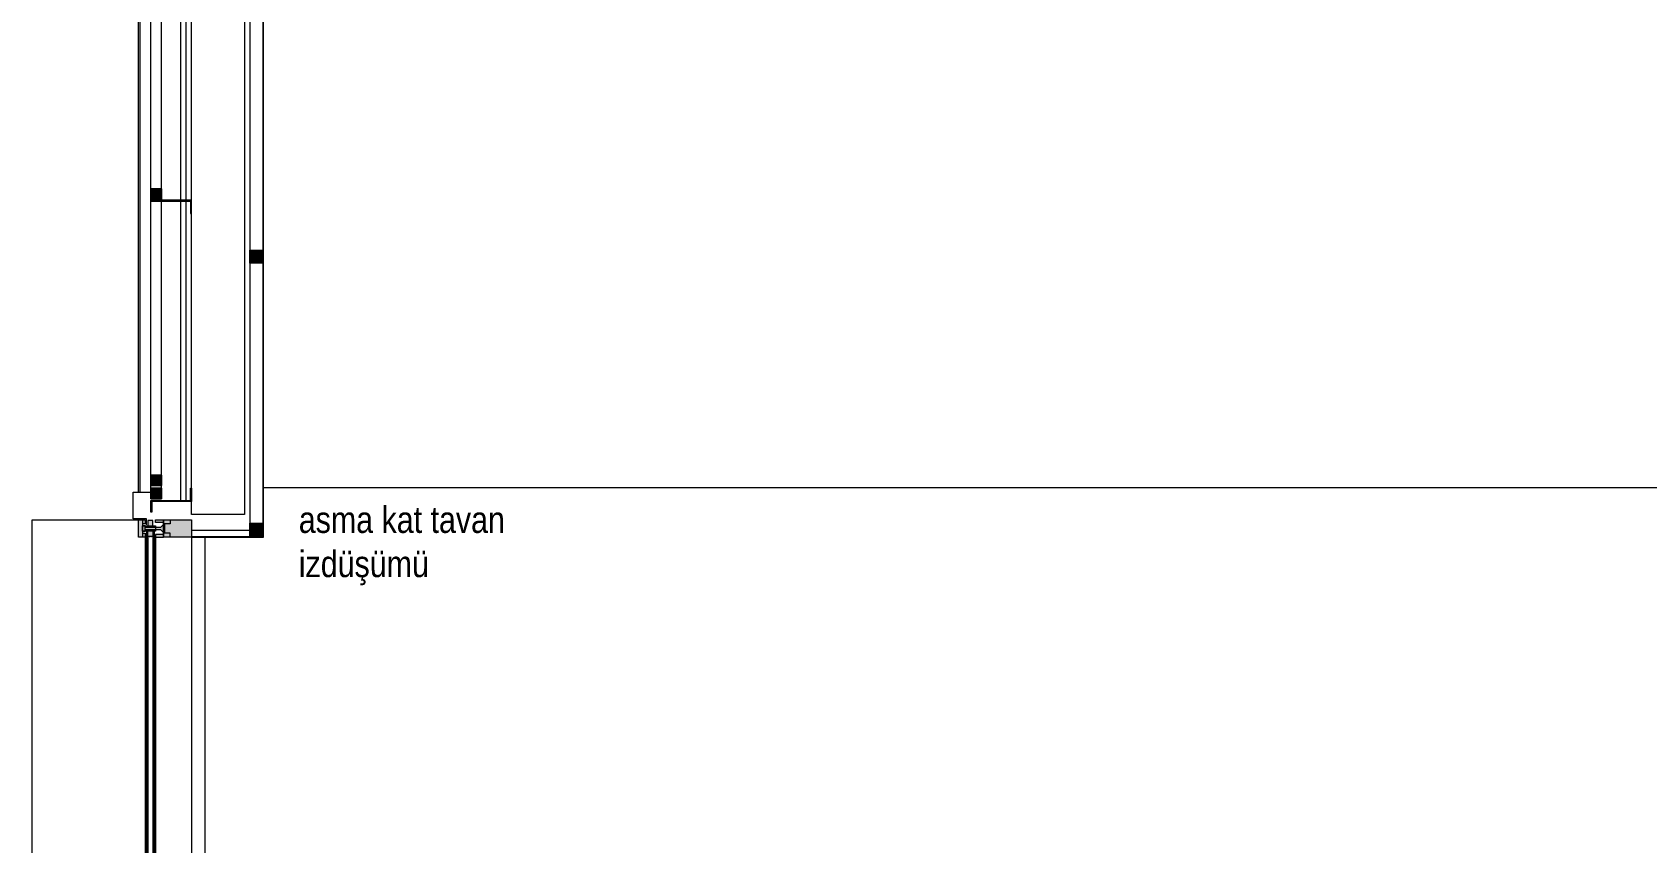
# Model space of a CAD drawing. Extents: x -9058 to 11890, y 0 to 4205.
# Drawn here: x 1705 to 2314, y 2187 to 2493 of the extents above; entities that cross this region are included whole.
import ezdxf

# ---------------------------------------------------------------- set-up
doc = ezdxf.new("R2010")
doc.units = 0
doc.header["$MEASUREMENT"] = 0
doc.layers.get('0').update_dxf_attribs({"color": 9, "lineweight": 9})
for name, color, linetype, lineweight in [('03S', 255, 'Continuous', 9), ('06C', 9, 'Continuous', 9), ('10', 9, 'Continuous', 9), ('15', 9, 'Continuous', 9), ('M-TEFRIS2-015', 129, 'Continuous', 9)]:
    doc.layers.add(name, color=color, linetype=linetype, lineweight=lineweight)
doc.styles.add('MuuM_TEXT-STANDART', font='ARIALN.TTF')

# ---------------------------------------------------------------- blocks, each defined once
blk = doc.blocks.new('p-dog-profil_kapali')
at = {"layer": '03S'}
h = blk.add_hatch(color=256, dxfattribs=at)
h.dxf.hatch_style = 1
h.paths.add_polyline_path([(-3.25, 0), (3.25, 0), (3.25, -13.5), (2.25, -13.5), (2.25, -10.5), (1.5, -10.5), (0.5, -11.5), (0.5, -13.5), (1, -13.5), (1, -14.5), (3, -14.5), (3, -16.5), (1, -16.5), (1, -18.5), (1.75, -18.5), (1.75, -17.5), (3.25, -17.5), (3.25, -20), (-3.25, -20), (-3.25, -17.5), (-1.75, -17.5), (-1.75, -18.5), (-1, -18.5), (-1, -16.5), (-3, -16.5), (-3, -14.5), (-1, -14.5), (-1, -13.5), (-0.5, -13.5), (-0.5, -11.5), (-1.5, -10.5), (-2.25, -10.5), (-2.25, -13.5), (-3.25, -13.5)])
for p in [(3, -15.17), (3, -15.83)]:
    blk.add_point(p)
at = {"layer": '10'}
for points in [[(3.25, -10.5), (-3.25, -10.5), (-3.25, 0), (3.25, 0)], [(-1, -13.5), (1, -13.5), (1, -18.5), (-1, -18.5)], [(3.25, -20), (-3.25, -20), (-3.25, -18.5), (3.25, -18.5)]]:
    blk.add_lwpolyline(points, close=True, dxfattribs=at)
for points in [[(-3.25, -8), (-3.25, -8), (-1.75, -8), (-1.75, -10.5)], [(-3.25, -10.5), (-2.25, -10.5), (-2.25, -13.5), (-3.25, -13.5)], [(-3.25, -10.5), (-3.25, -10.5), (3.25, -10.5)], [(-3.25, -13.5), (-3.25, -10.5)], [(1.75, -10), (-1.75, -10)], [(-0.5, -17.5), (-0.5, -17.5), (-0.5, -11.5), (-1.5, -10.5), (-1.5, -10.5)], [(1.5, -10.5), (1.5, -10.5), (0.5, -11.5), (0.5, -17.5)], [(3.25, -8), (3.25, -8), (1.75, -8), (1.75, -10.5)], [(3.25, -10.5), (2.25, -10.5), (2.25, -13.5), (3.25, -13.5), (3.25, -10.5)], [(-3.25, -18.5), (-3.25, -17.5), (-1.75, -17.5), (-1.75, -18.5)], [(-1, -14.5), (-1, -14.5), (-3, -14.5), (-3, -16.5), (-1, -16.5)], [(1, -18.5), (1, -17.5), (-1, -17.5), (-1, -18.5)], [(1, -14.5), (1, -14.5), (3, -14.5), (3, -16.5), (1, -16.5)], [(1.75, -18.5), (1.75, -17.5), (3.25, -17.5), (3.25, -18.5)]]:
    blk.add_lwpolyline(points, dxfattribs=at)
blk = doc.blocks.new('p-cph_cam_dyn1806')
at = {"layer": '06C'}
blk.add_lwpolyline([(-119.75, 0), (1777, 0)], dxfattribs=at)
at = {"layer": '15'}
for points in [[(-122, -14), (1791.5, -14)], [(-122, -17), (1794, -17)], [(-120, -14.5), (1791.5, -14.5)], [(-120, -16.5), (1793.5, -16.5)], [(-119.75, -13.5), (1791.5, -13.5)], [(-119.75, -17.5), (1794.5, -17.5)]]:
    blk.add_lwpolyline(points, dxfattribs=at)
blk.add_blockref('p-dog-profil_kapali', (-123, 0))
blk = doc.blocks.new('p-s-profil')
at = {"layer": '10'}
blk.add_lwpolyline([(9, 15.3), (4.6, 15.3), (4.6, 0.4), (0, 0.4), (0, 0), (5, 0), (5, 14.9), (9, 14.9), (9, 15.3)], dxfattribs=at)
blk.add_lwpolyline([(9, 15.3), (4.6, 15.3), (4.6, 0.4), (0, 0.4), (0, 0), (5, 0), (5, 14.9), (9, 14.9), (9, 15.3)], dxfattribs=at)
blk = doc.blocks.new('p-kutu_profil_40x40')
h = blk.add_hatch(color=256)
h.dxf.hatch_style = 1
h.paths.add_polyline_path([(0, 0), (4, 0), (4, 4), (0, 4)])
h = blk.add_hatch(color=255)
h.dxf.hatch_style = 1
h.paths.add_polyline_path([(0, 0), (4, 0), (4, 4), (0, 4)])
blk.add_lwpolyline([(0, 0), (4, 0), (4, 4), (0, 4)], close=True)
at = {"layer": '10'}
for points in [[(0, 4), (4, 4), (4, 0), (0, 0)], [(0, 4), (4, 4), (4, 0), (0, 0)], [(0, 0), (4, 0), (4, 4), (0, 4)], [(0.3, 3.7), (3.7, 3.7), (3.7, 0.3), (0.3, 0.3)], [(0.3, 3.7), (3.7, 3.7), (3.7, 0.3), (0.3, 0.3)]]:
    blk.add_lwpolyline(points, close=True, dxfattribs=at)
blk = doc.blocks.new('prf-10x10')
h = blk.add_hatch(color=255)
h.dxf.hatch_style = 1
h.paths.add_polyline_path([(-5, -5), (5, -5), (5, 5), (-5, 5)])
at = {"layer": '10'}
blk.add_lwpolyline([(-5, -5), (5, -5), (5, 5), (-5, 5)], close=True, dxfattribs=at)

msp = doc.modelspace()

# ---------------------------------------------------------------- linework, layer by layer
at = {"layer": 'M-TEFRIS2-015'}
for p, q in [((3897.86, 2321.12), (1792.26, 2321.12)), ((1705.06, 345.87), (1705.06, 2309.12)), ((1705.06, 2309.12), (1745.06, 2309.12)), ((1770.06, 2302.62), (1770.06, 410.87))]:
    msp.add_line(p, q, dxfattribs=at)
for points in [[(1745.06, 2319.53), (1745.06, 2715.87)], [(1745.76, 2319.53), (1745.76, 2715.87)], [(1749.76, 2317.02), (1749.76, 2715.87)], [(1753.76, 2317.02), (1753.76, 2715.87)], [(1761.06, 2316.42), (1761.06, 2715.87)], [(1763.06, 2316.42), (1763.06, 2715.87)], [(1765.06, 2316.02), (1765.06, 2718.79)], [(1787.06, 2715.87), (1787.06, 2689.95), (1966.04, 2689.95), (1966.04, 2670.95), (1787.06, 2670.95), (1787.06, 2305.13), (1765.06, 2305.13)], [(1765.06, 2302.82), (1792.06, 2302.82), (1792.06, 2660.95)], [(1765.06, 2302.62), (1792.26, 2302.62), (1792.26, 2660.95)], [(1748.08, 2307.17), (1748.08, 2309.53), (1745.06, 2309.53), (1743.06, 2309.53), (1743.06, 2319.53), (1749.76, 2319.53), (1749.76, 2324.02)]]:
    msp.add_lwpolyline(points, dxfattribs=at)
msp.add_lwpolyline([(1785.06, 2687.95), (1964.04, 2687.95), (1964.04, 2672.95), (1785.06, 2672.95), (1785.06, 2311.12), (1765.06, 2311.12), (1765.06, 2715.87), (1785.06, 2715.87), (1785.06, 2687.95)], close=True, dxfattribs=at)

# ---------------------------------------------------------------- block references
at = {"layer": 'M-TEFRIS2-015', "extrusion": (0, 0, -1), "zscale": -1, "rotation": 270}
for name, p in [('p-kutu_profil_40x40', (-1753.76, 2434.02)), ('p-kutu_profil_40x40', (-1753.76, 2326.02)), ('p-s-profil', (-1765.06, 2321.02)), ('p-kutu_profil_40x40', (-1753.76, 2321.02))]:
    msp.add_blockref(name, p, dxfattribs=at)
at = {"layer": 'M-TEFRIS2-015'}
for name, p, rotation in [('p-s-profil', (1765.06, 2424.72), 90), ('p-cph_cam_dyn1806', (1765.06, 2182.87), 270)]:
    msp.add_blockref(name, p, dxfattribs=dict(at, rotation=rotation))
at = {"layer": 'M-TEFRIS2-015', "extrusion": (0, 0, -1), "xscale": 0.5, "yscale": 0.5, "zscale": -1, "rotation": 270}
for p in [(-1789.56, 2408.37), (-1789.56, 2305.32)]:
    msp.add_blockref('prf-10x10', p, dxfattribs=at)

# ---------------------------------------------------------------- texts
at = {"layer": 'M-TEFRIS2-015', "insert": (1805.53, 2314.17), "char_height": 10, "width": 78.1438, "attachment_point": 1, "style": 'MuuM_TEXT-STANDART'}
msp.add_mtext('\\pt13.333;asma kat tavan izdüşümü', dxfattribs=at)

doc.saveas('drawing.dxf')
